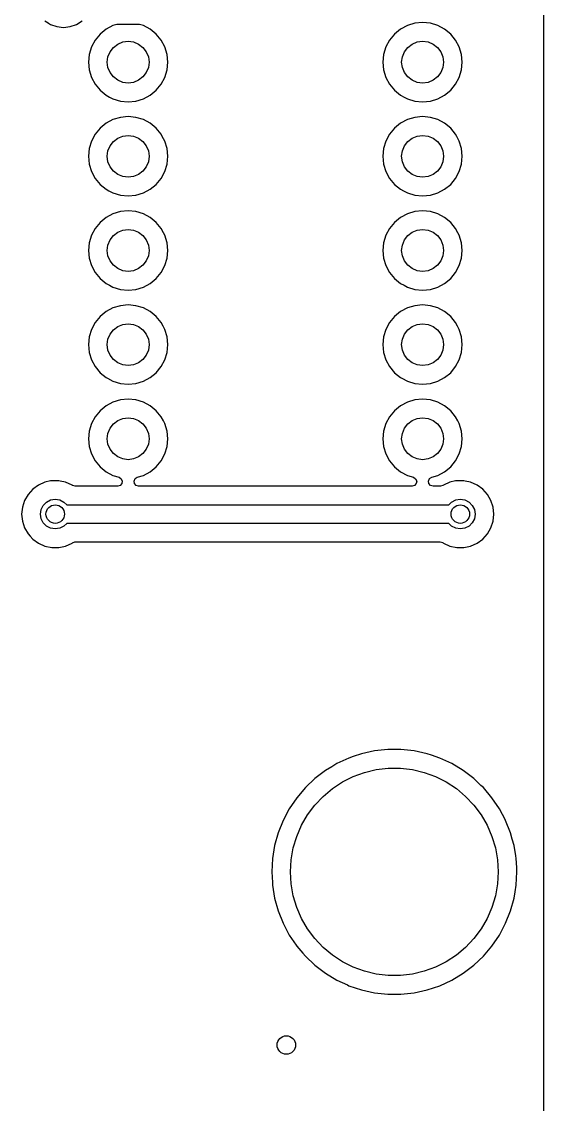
# Model space of a CAD drawing. Extents: x 3.96 to 7.44, y -5.28 to -1.66.
# Drawn here: x 6.884 to 7.438, y -4.567 to -3.417 of the extents above; entities that cross this region are included whole.
import ezdxf

# ---------------------------------------------------------------- set-up
doc = ezdxf.new("R2010")
doc.units = 0
doc.header["$MEASUREMENT"] = 0
doc.layers.add('BLACK', color=7, linetype='CONTINUOUS')

msp = doc.modelspace()

# ---------------------------------------------------------------- linework, layer by layer
at = {"layer": 'BLACK', "linetype": 'CONTINUOUS'}
for p, q in [((7.43817, -1.66671), (7.43817, -5.27329)), ((6.90893, -3.4161), (6.91248, -3.41833)), ((6.91248, -3.41833), (6.91301, -3.41866)), ((6.91301, -3.41866), (6.91494, -3.41987)), ((6.91494, -3.41987), (6.92164, -3.42222)), ((6.92164, -3.42222), (6.92164, -3.42222)), ((6.92164, -3.42222), (6.92164, -3.42222)), ((6.92164, -3.42222), (6.9287, -3.42301)), ((6.9287, -3.42301), (6.93576, -3.42222)), ((6.9287, -3.42301), (6.9287, -3.42301)), ((6.9287, -3.42301), (6.9287, -3.42301)), ((6.93576, -3.42222), (6.94246, -3.41987)), ((6.93576, -3.42222), (6.93576, -3.42222)), ((6.93576, -3.42222), (6.93576, -3.42222)), ((6.94246, -3.41987), (6.94847, -3.4161)), ((6.97398, -3.42495), (6.9676, -3.43019)), ((6.98127, -3.42106), (6.97398, -3.42495)), ((6.97398, -3.42495), (6.97398, -3.42495)), ((6.98527, -3.41984), (6.98127, -3.42106)), ((7.00953, -3.41984), (6.98527, -3.41984)), ((7.01353, -3.42106), (7.00953, -3.41984)), ((7.02082, -3.42495), (7.01353, -3.42106)), ((7.02721, -3.43019), (7.02082, -3.42495)), ((7.02082, -3.42495), (7.02082, -3.42495)), ((7.28658, -3.42495), (7.28019, -3.43019)), ((7.29387, -3.42106), (7.28658, -3.42495)), ((7.28658, -3.42495), (7.28658, -3.42495)), ((7.30178, -3.41866), (7.29387, -3.42106)), ((7.31, -3.41785), (7.30178, -3.41866)), ((7.31822, -3.41866), (7.31, -3.41785)), ((7.32613, -3.42106), (7.31822, -3.41866)), ((7.33342, -3.42495), (7.32613, -3.42106)), ((7.33981, -3.43019), (7.33342, -3.42495)), ((7.33342, -3.42495), (7.33342, -3.42495)), ((6.96235, -3.43658), (6.95846, -3.44387)), ((6.9676, -3.43019), (6.96235, -3.43658)), ((6.96235, -3.43658), (6.96235, -3.43658)), ((6.99164, -3.43851), (6.9974, -3.43776)), ((6.9974, -3.43776), (7.00316, -3.43851)), ((7.03245, -3.43658), (7.02721, -3.43019)), ((7.03634, -3.44387), (7.03245, -3.43658)), ((7.03245, -3.43658), (7.03245, -3.43658)), ((7.27495, -3.43658), (7.27106, -3.44387)), ((7.28019, -3.43019), (7.27495, -3.43658)), ((7.27495, -3.43658), (7.27495, -3.43658)), ((7.30424, -3.43851), (7.31, -3.43776)), ((7.31, -3.43776), (7.31576, -3.43851)), ((7.34505, -3.43658), (7.33981, -3.43019)), ((7.34894, -3.44387), (7.34505, -3.43658)), ((7.34505, -3.43658), (7.34505, -3.43658)), ((6.95846, -3.44387), (6.95606, -3.45178)), ((6.97592, -3.45424), (6.97814, -3.44888)), ((6.97814, -3.44888), (6.98167, -3.44427)), ((6.98167, -3.44427), (6.98628, -3.44074)), ((6.98628, -3.44074), (6.99164, -3.43851)), ((7.00316, -3.43851), (7.00852, -3.44074)), ((7.00852, -3.44074), (7.01313, -3.44427)), ((7.01313, -3.44427), (7.01667, -3.44888)), ((7.01667, -3.44888), (7.01889, -3.45424)), ((7.03874, -3.45178), (7.03634, -3.44387)), ((7.27106, -3.44387), (7.26866, -3.45178)), ((7.28851, -3.45424), (7.29074, -3.44888)), ((7.29074, -3.44888), (7.29427, -3.44427)), ((7.29427, -3.44427), (7.29888, -3.44074)), ((7.29888, -3.44074), (7.30424, -3.43851)), ((7.31576, -3.43851), (7.32112, -3.44074)), ((7.32112, -3.44074), (7.32573, -3.44427)), ((7.32573, -3.44427), (7.32926, -3.44888)), ((7.32926, -3.44888), (7.33149, -3.45424)), ((7.35134, -3.45178), (7.34894, -3.44387)), ((6.95606, -3.45178), (6.95525, -3.46)), ((6.95525, -3.46), (6.95606, -3.46822)), ((6.97516, -3.46), (6.97592, -3.45424)), ((6.97592, -3.46576), (6.97516, -3.46)), ((7.01889, -3.45424), (7.01965, -3.46)), ((7.01965, -3.46), (7.01889, -3.46576)), ((7.03955, -3.46), (7.03874, -3.45178)), ((7.03874, -3.46822), (7.03955, -3.46)), ((7.26866, -3.45178), (7.26785, -3.46)), ((7.26785, -3.46), (7.26866, -3.46822)), ((7.28776, -3.46), (7.28851, -3.45424)), ((7.28851, -3.46576), (7.28776, -3.46)), ((7.33149, -3.45424), (7.33224, -3.46)), ((7.33224, -3.46), (7.33149, -3.46576)), ((7.35215, -3.46), (7.35134, -3.45178)), ((7.35134, -3.46822), (7.35215, -3.46)), ((6.95606, -3.46822), (6.95846, -3.47613)), ((6.97814, -3.47112), (6.97592, -3.46576)), ((6.98167, -3.47573), (6.97814, -3.47112)), ((7.01667, -3.47112), (7.01313, -3.47573)), ((7.01889, -3.46576), (7.01667, -3.47112)), ((7.03634, -3.47613), (7.03874, -3.46822)), ((7.26866, -3.46822), (7.27106, -3.47613)), ((7.29074, -3.47112), (7.28851, -3.46576)), ((7.29427, -3.47573), (7.29074, -3.47112)), ((7.32926, -3.47112), (7.32573, -3.47573)), ((7.33149, -3.46576), (7.32926, -3.47112)), ((7.34894, -3.47613), (7.35134, -3.46822)), ((6.95846, -3.47613), (6.96235, -3.48342)), ((6.96235, -3.48342), (6.96235, -3.48342)), ((6.96235, -3.48342), (6.9676, -3.48981)), ((6.98628, -3.47926), (6.98167, -3.47573)), ((6.99164, -3.48149), (6.98628, -3.47926)), ((6.9974, -3.48224), (6.99164, -3.48149)), ((7.00316, -3.48149), (6.9974, -3.48224)), ((7.00852, -3.47926), (7.00316, -3.48149)), ((7.01313, -3.47573), (7.00852, -3.47926)), ((7.02721, -3.48981), (7.03245, -3.48342)), ((7.03245, -3.48342), (7.03634, -3.47613)), ((7.27106, -3.47613), (7.27495, -3.48342)), ((7.27495, -3.48342), (7.27495, -3.48342)), ((7.27495, -3.48342), (7.28019, -3.48981)), ((7.29888, -3.47926), (7.29427, -3.47573)), ((7.30424, -3.48149), (7.29888, -3.47926)), ((7.31, -3.48224), (7.30424, -3.48149)), ((7.31576, -3.48149), (7.31, -3.48224)), ((7.32112, -3.47926), (7.31576, -3.48149)), ((7.32573, -3.47573), (7.32112, -3.47926)), ((7.33981, -3.48981), (7.34505, -3.48342)), ((7.34505, -3.48342), (7.34894, -3.47613)), ((6.9676, -3.48981), (6.97398, -3.49505)), ((6.97398, -3.49505), (6.97398, -3.49505)), ((6.97398, -3.49505), (6.97774, -3.49706)), ((7.01353, -3.49894), (7.02082, -3.49505)), ((7.02082, -3.49505), (7.02721, -3.48981)), ((7.28019, -3.48981), (7.28658, -3.49505)), ((7.28658, -3.49505), (7.28658, -3.49505)), ((7.28658, -3.49505), (7.29034, -3.49706)), ((7.32613, -3.49894), (7.33342, -3.49505)), ((7.33342, -3.49505), (7.33981, -3.48981)), ((6.97774, -3.49706), (6.98127, -3.49894)), ((6.98127, -3.49894), (6.98918, -3.50134)), ((6.98918, -3.50134), (6.9974, -3.50215)), ((6.9974, -3.50215), (7.00562, -3.50134)), ((7.00562, -3.50134), (7.01353, -3.49894)), ((7.29034, -3.49706), (7.29387, -3.49894)), ((7.29387, -3.49894), (7.30178, -3.50134)), ((7.30178, -3.50134), (7.31, -3.50215)), ((7.31, -3.50215), (7.31822, -3.50134)), ((7.31822, -3.50134), (7.32613, -3.49894)), ((6.98918, -3.51866), (6.98127, -3.52106)), ((6.9974, -3.51785), (6.98918, -3.51866)), ((7.00563, -3.51866), (6.9974, -3.51785)), ((7.01353, -3.52106), (7.00563, -3.51866)), ((7.30178, -3.51866), (7.29387, -3.52106)), ((7.31, -3.51785), (7.30178, -3.51866)), ((7.31822, -3.51866), (7.31, -3.51785)), ((7.32613, -3.52106), (7.31822, -3.51866)), ((6.9676, -3.53019), (6.96235, -3.53658)), ((6.97398, -3.52495), (6.9676, -3.53019)), ((6.98127, -3.52106), (6.97398, -3.52495)), ((6.97398, -3.52495), (6.97398, -3.52495)), ((7.02082, -3.52495), (7.01353, -3.52106)), ((7.02721, -3.53019), (7.02082, -3.52495)), ((7.02082, -3.52495), (7.02082, -3.52495)), ((7.03245, -3.53658), (7.02721, -3.53019)), ((7.28019, -3.53019), (7.27495, -3.53658)), ((7.28658, -3.52495), (7.28019, -3.53019)), ((7.29387, -3.52106), (7.28658, -3.52495)), ((7.28658, -3.52495), (7.28658, -3.52495)), ((7.33342, -3.52495), (7.32613, -3.52106)), ((7.33981, -3.53019), (7.33342, -3.52495)), ((7.33342, -3.52495), (7.33342, -3.52495)), ((7.34505, -3.53658), (7.33981, -3.53019)), ((6.96235, -3.53658), (6.95846, -3.54387)), ((6.96235, -3.53658), (6.96235, -3.53658)), ((6.98167, -3.54427), (6.98628, -3.54074)), ((6.98628, -3.54074), (6.99164, -3.53851)), ((6.99164, -3.53851), (6.9974, -3.53776)), ((6.9974, -3.53776), (7.00316, -3.53851)), ((7.00316, -3.53851), (7.00852, -3.54074)), ((7.00852, -3.54074), (7.01313, -3.54427)), ((7.03368, -3.53889), (7.03245, -3.53658)), ((7.03245, -3.53658), (7.03245, -3.53658)), ((7.03634, -3.54387), (7.03368, -3.53889)), ((7.27495, -3.53658), (7.27106, -3.54387)), ((7.27495, -3.53658), (7.27495, -3.53658)), ((7.29427, -3.54427), (7.29888, -3.54074)), ((7.29888, -3.54074), (7.30424, -3.53851)), ((7.30424, -3.53851), (7.31, -3.53776)), ((7.31, -3.53776), (7.31576, -3.53851)), ((7.31576, -3.53851), (7.32112, -3.54074)), ((7.32112, -3.54074), (7.32573, -3.54427)), ((7.34628, -3.53889), (7.34505, -3.53658)), ((7.34505, -3.53658), (7.34505, -3.53658)), ((7.34894, -3.54387), (7.34628, -3.53889)), ((6.95606, -3.55178), (6.95525, -3.56)), ((6.95846, -3.54387), (6.95606, -3.55178)), ((6.97592, -3.55424), (6.97814, -3.54888)), ((6.97814, -3.54888), (6.98167, -3.54427)), ((7.01313, -3.54427), (7.01667, -3.54888)), ((7.01667, -3.54888), (7.01889, -3.55424)), ((7.03874, -3.55178), (7.03634, -3.54387)), ((7.03955, -3.56), (7.03874, -3.55178)), ((7.26866, -3.55178), (7.26785, -3.56)), ((7.27106, -3.54387), (7.26866, -3.55178)), ((7.28851, -3.55424), (7.29074, -3.54888)), ((7.29074, -3.54888), (7.29427, -3.54427)), ((7.32573, -3.54427), (7.32926, -3.54888)), ((7.32926, -3.54888), (7.33149, -3.55424)), ((7.35134, -3.55178), (7.34894, -3.54387)), ((7.35215, -3.56), (7.35134, -3.55178)), ((6.95525, -3.56), (6.95606, -3.56822)), ((6.97516, -3.56), (6.97592, -3.55424)), ((6.97592, -3.56576), (6.97516, -3.56)), ((7.01889, -3.55424), (7.01965, -3.56)), ((7.01965, -3.56), (7.01889, -3.56576)), ((7.03874, -3.56822), (7.03955, -3.56)), ((7.03955, -3.56), (7.03955, -3.56)), ((7.26785, -3.56), (7.26866, -3.56822)), ((7.28776, -3.56), (7.28851, -3.55424)), ((7.28851, -3.56576), (7.28776, -3.56)), ((7.33149, -3.55424), (7.33224, -3.56)), ((7.33224, -3.56), (7.33149, -3.56576)), ((7.35134, -3.56822), (7.35215, -3.56)), ((6.95606, -3.56822), (6.95846, -3.57613)), ((6.95846, -3.57613), (6.96235, -3.58342)), ((6.97814, -3.57112), (6.97592, -3.56576)), ((6.98167, -3.57573), (6.97814, -3.57112)), ((6.98628, -3.57926), (6.98167, -3.57573)), ((7.01313, -3.57573), (7.00852, -3.57926)), ((7.01667, -3.57112), (7.01313, -3.57573)), ((7.01889, -3.56576), (7.01667, -3.57112)), ((7.03245, -3.58342), (7.03634, -3.57613)), ((7.03634, -3.57613), (7.03874, -3.56822)), ((7.26866, -3.56822), (7.27106, -3.57613)), ((7.27106, -3.57613), (7.27495, -3.58342)), ((7.29074, -3.57112), (7.28851, -3.56576)), ((7.29427, -3.57573), (7.29074, -3.57112)), ((7.29888, -3.57926), (7.29427, -3.57573)), ((7.32573, -3.57573), (7.32112, -3.57926)), ((7.32926, -3.57112), (7.32573, -3.57573)), ((7.33149, -3.56576), (7.32926, -3.57112)), ((7.34505, -3.58342), (7.34894, -3.57613)), ((7.34894, -3.57613), (7.35134, -3.56822)), ((6.96235, -3.58342), (6.96235, -3.58342)), ((6.96235, -3.58342), (6.9676, -3.58981)), ((6.99164, -3.58149), (6.98628, -3.57926)), ((6.9974, -3.58224), (6.99164, -3.58149)), ((7.00316, -3.58149), (6.9974, -3.58224)), ((7.00852, -3.57926), (7.00316, -3.58149)), ((7.02721, -3.58981), (7.03245, -3.58342)), ((7.27495, -3.58342), (7.27495, -3.58342)), ((7.27495, -3.58342), (7.28019, -3.58981)), ((7.30424, -3.58149), (7.29888, -3.57926)), ((7.31, -3.58224), (7.30424, -3.58149)), ((7.31576, -3.58149), (7.31, -3.58224)), ((7.32112, -3.57926), (7.31576, -3.58149)), ((7.33981, -3.58981), (7.34505, -3.58342)), ((6.9676, -3.58981), (6.97398, -3.59505)), ((6.97398, -3.59505), (6.97398, -3.59505)), ((6.97398, -3.59505), (6.97705, -3.59669)), ((6.97705, -3.59669), (6.98127, -3.59894)), ((6.98127, -3.59894), (6.98918, -3.60134)), ((7.00562, -3.60134), (7.01353, -3.59894)), ((7.01353, -3.59894), (7.02082, -3.59505)), ((7.02082, -3.59505), (7.02721, -3.58981)), ((7.28019, -3.58981), (7.28658, -3.59505)), ((7.28658, -3.59505), (7.28658, -3.59505)), ((7.28658, -3.59505), (7.28965, -3.59669)), ((7.28965, -3.59669), (7.29387, -3.59894)), ((7.29387, -3.59894), (7.30178, -3.60134)), ((7.31822, -3.60134), (7.32613, -3.59894)), ((7.32613, -3.59894), (7.33342, -3.59505)), ((7.33342, -3.59505), (7.33981, -3.58981)), ((6.98918, -3.60134), (6.9974, -3.60215)), ((6.9974, -3.60215), (7.00562, -3.60134)), ((7.30178, -3.60134), (7.31, -3.60215)), ((7.31, -3.60215), (7.31822, -3.60134)), ((6.98127, -3.62106), (6.97398, -3.62495)), ((6.98918, -3.61866), (6.98127, -3.62106)), ((6.9974, -3.61785), (6.98918, -3.61866)), ((7.00563, -3.61866), (6.9974, -3.61785)), ((7.01353, -3.62106), (7.00563, -3.61866)), ((7.02082, -3.62495), (7.01353, -3.62106)), ((7.29387, -3.62106), (7.28658, -3.62495)), ((7.30178, -3.61866), (7.29387, -3.62106)), ((7.31, -3.61785), (7.30178, -3.61866)), ((7.31822, -3.61866), (7.31, -3.61785)), ((7.32613, -3.62106), (7.31822, -3.61866)), ((7.33342, -3.62495), (7.32613, -3.62106)), ((6.9676, -3.63019), (6.96235, -3.63658)), ((6.97398, -3.62495), (6.9676, -3.63019)), ((6.97398, -3.62495), (6.97398, -3.62495)), ((7.02721, -3.63019), (7.02082, -3.62495)), ((7.02082, -3.62495), (7.02082, -3.62495)), ((7.03245, -3.63658), (7.02721, -3.63019)), ((7.28019, -3.63019), (7.27495, -3.63658)), ((7.28658, -3.62495), (7.28019, -3.63019)), ((7.28658, -3.62495), (7.28658, -3.62495)), ((7.33981, -3.63019), (7.33342, -3.62495)), ((7.33342, -3.62495), (7.33342, -3.62495)), ((7.34505, -3.63658), (7.33981, -3.63019)), ((6.95846, -3.64387), (6.95606, -3.65178)), ((6.96235, -3.63658), (6.95846, -3.64387)), ((6.96235, -3.63658), (6.96235, -3.63658)), ((6.97814, -3.64888), (6.98167, -3.64427)), ((6.98167, -3.64427), (6.98628, -3.64074)), ((6.98628, -3.64074), (6.99164, -3.63851)), ((6.99164, -3.63851), (6.9974, -3.63776)), ((6.9974, -3.63776), (7.00316, -3.63851)), ((7.00316, -3.63851), (7.00852, -3.64074)), ((7.00852, -3.64074), (7.01313, -3.64427)), ((7.01313, -3.64427), (7.01667, -3.64888)), ((7.03493, -3.64123), (7.03245, -3.63658)), ((7.03245, -3.63658), (7.03245, -3.63658)), ((7.03634, -3.64387), (7.03493, -3.64123)), ((7.03874, -3.65178), (7.03634, -3.64387)), ((7.27106, -3.64387), (7.26866, -3.65178)), ((7.27495, -3.63658), (7.27106, -3.64387)), ((7.27495, -3.63658), (7.27495, -3.63658)), ((7.29074, -3.64888), (7.29427, -3.64427)), ((7.29427, -3.64427), (7.29888, -3.64074)), ((7.29888, -3.64074), (7.30424, -3.63851)), ((7.30424, -3.63851), (7.31, -3.63776)), ((7.31, -3.63776), (7.31576, -3.63851)), ((7.31576, -3.63851), (7.32112, -3.64074)), ((7.32112, -3.64074), (7.32573, -3.64427)), ((7.32573, -3.64427), (7.32926, -3.64888)), ((7.34753, -3.64123), (7.34505, -3.63658)), ((7.34505, -3.63658), (7.34505, -3.63658)), ((7.34894, -3.64387), (7.34753, -3.64123)), ((7.35134, -3.65178), (7.34894, -3.64387)), ((6.95606, -3.65178), (6.95525, -3.66)), ((6.97516, -3.66), (6.97592, -3.65424)), ((6.97592, -3.65424), (6.97814, -3.64888)), ((7.01667, -3.64888), (7.01889, -3.65424)), ((7.01889, -3.65424), (7.01965, -3.66)), ((7.03955, -3.66), (7.03874, -3.65178)), ((7.26866, -3.65178), (7.26785, -3.66)), ((7.28776, -3.66), (7.28851, -3.65424)), ((7.28851, -3.65424), (7.29074, -3.64888)), ((7.32926, -3.64888), (7.33149, -3.65424)), ((7.33149, -3.65424), (7.33224, -3.66)), ((7.35215, -3.66), (7.35134, -3.65178)), ((6.95525, -3.66), (6.95606, -3.66822)), ((6.95606, -3.66822), (6.95846, -3.67613)), ((6.97592, -3.66576), (6.97516, -3.66)), ((6.97814, -3.67112), (6.97592, -3.66576)), ((7.01889, -3.66576), (7.01667, -3.67112)), ((7.01965, -3.66), (7.01889, -3.66576)), ((7.03634, -3.67613), (7.03874, -3.66822)), ((7.03874, -3.66822), (7.03955, -3.66)), ((7.26785, -3.66), (7.26866, -3.66822)), ((7.26866, -3.66822), (7.27106, -3.67613)), ((7.28851, -3.66576), (7.28776, -3.66)), ((7.29074, -3.67112), (7.28851, -3.66576)), ((7.33149, -3.66576), (7.32926, -3.67112)), ((7.33224, -3.66), (7.33149, -3.66576)), ((7.34894, -3.67613), (7.35134, -3.66822)), ((7.35134, -3.66822), (7.35215, -3.66)), ((6.95846, -3.67613), (6.96235, -3.68342)), ((6.98167, -3.67573), (6.97814, -3.67112)), ((6.98628, -3.67926), (6.98167, -3.67573)), ((6.99164, -3.68149), (6.98628, -3.67926)), ((7.00852, -3.67926), (7.00316, -3.68149)), ((7.01313, -3.67573), (7.00852, -3.67926)), ((7.01667, -3.67112), (7.01313, -3.67573)), ((7.03245, -3.68342), (7.03634, -3.67613)), ((7.27106, -3.67613), (7.27495, -3.68342)), ((7.29427, -3.67573), (7.29074, -3.67112)), ((7.29888, -3.67926), (7.29427, -3.67573)), ((7.30424, -3.68149), (7.29888, -3.67926)), ((7.32112, -3.67926), (7.31576, -3.68149)), ((7.32573, -3.67573), (7.32112, -3.67926)), ((7.32926, -3.67112), (7.32573, -3.67573)), ((7.34505, -3.68342), (7.34894, -3.67613)), ((6.96235, -3.68342), (6.96235, -3.68342)), ((6.96235, -3.68342), (6.9676, -3.68981)), ((6.9676, -3.68981), (6.97398, -3.69505)), ((6.9974, -3.68224), (6.99164, -3.68149)), ((7.00316, -3.68149), (6.9974, -3.68224)), ((7.02082, -3.69505), (7.02721, -3.68981)), ((7.02721, -3.68981), (7.03245, -3.68342)), ((7.27495, -3.68342), (7.27495, -3.68342)), ((7.27495, -3.68342), (7.28019, -3.68981)), ((7.28019, -3.68981), (7.28658, -3.69505)), ((7.31, -3.68224), (7.30424, -3.68149)), ((7.31576, -3.68149), (7.31, -3.68224)), ((7.33342, -3.69505), (7.33981, -3.68981)), ((7.33981, -3.68981), (7.34505, -3.68342)), ((6.97398, -3.69505), (6.97398, -3.69505)), ((6.97398, -3.69505), (6.9777, -3.69703)), ((6.9777, -3.69703), (6.98127, -3.69894)), ((6.98127, -3.69894), (6.98918, -3.70134)), ((6.98918, -3.70134), (6.9974, -3.70215)), ((6.9974, -3.70215), (7.00562, -3.70134)), ((7.00562, -3.70134), (7.01353, -3.69894)), ((7.01353, -3.69894), (7.02082, -3.69505)), ((7.28658, -3.69505), (7.28658, -3.69505)), ((7.28658, -3.69505), (7.2903, -3.69703)), ((7.2903, -3.69703), (7.29387, -3.69894)), ((7.29387, -3.69894), (7.30178, -3.70134)), ((7.30178, -3.70134), (7.31, -3.70215)), ((7.31, -3.70215), (7.31822, -3.70134)), ((7.31822, -3.70134), (7.32613, -3.69894)), ((7.32613, -3.69894), (7.33342, -3.69505)), ((6.97398, -3.72495), (6.9676, -3.73019)), ((6.98127, -3.72106), (6.97398, -3.72495)), ((6.97398, -3.72495), (6.97398, -3.72495)), ((6.98918, -3.71866), (6.98127, -3.72106)), ((6.9974, -3.71785), (6.98918, -3.71866)), ((7.00563, -3.71866), (6.9974, -3.71785)), ((7.01353, -3.72106), (7.00563, -3.71866)), ((7.02082, -3.72495), (7.01353, -3.72106)), ((7.02721, -3.73019), (7.02082, -3.72495)), ((7.02082, -3.72495), (7.02082, -3.72495)), ((7.28658, -3.72495), (7.28019, -3.73019)), ((7.29387, -3.72106), (7.28658, -3.72495)), ((7.28658, -3.72495), (7.28658, -3.72495)), ((7.30178, -3.71866), (7.29387, -3.72106)), ((7.31, -3.71785), (7.30178, -3.71866)), ((7.31822, -3.71866), (7.31, -3.71785)), ((7.32613, -3.72106), (7.31822, -3.71866)), ((7.33342, -3.72495), (7.32613, -3.72106)), ((7.33981, -3.73019), (7.33342, -3.72495)), ((7.33342, -3.72495), (7.33342, -3.72495)), ((6.96235, -3.73658), (6.95846, -3.74387)), ((6.9676, -3.73019), (6.96235, -3.73658)), ((6.96235, -3.73658), (6.96235, -3.73658)), ((7.03245, -3.73658), (7.02721, -3.73019)), ((7.03456, -3.74053), (7.03245, -3.73658)), ((7.03245, -3.73658), (7.03245, -3.73658)), ((7.27495, -3.73658), (7.27106, -3.74387)), ((7.28019, -3.73019), (7.27495, -3.73658)), ((7.27495, -3.73658), (7.27495, -3.73658)), ((7.34505, -3.73658), (7.33981, -3.73019)), ((7.34716, -3.74053), (7.34505, -3.73658)), ((7.34505, -3.73658), (7.34505, -3.73658)), ((6.95846, -3.74387), (6.95606, -3.75178)), ((6.97814, -3.74888), (6.98167, -3.74427)), ((6.98167, -3.74427), (6.98628, -3.74074)), ((6.98628, -3.74074), (6.99164, -3.73851)), ((6.99164, -3.73851), (6.9974, -3.73776)), ((6.9974, -3.73776), (7.00316, -3.73851)), ((7.00316, -3.73851), (7.00852, -3.74074)), ((7.00852, -3.74074), (7.01313, -3.74427)), ((7.01313, -3.74427), (7.01667, -3.74888)), ((7.03634, -3.74387), (7.03456, -3.74053)), ((7.03874, -3.75178), (7.03634, -3.74387)), ((7.27106, -3.74387), (7.26866, -3.75178)), ((7.29074, -3.74888), (7.29427, -3.74427)), ((7.29427, -3.74427), (7.29888, -3.74074)), ((7.29888, -3.74074), (7.30424, -3.73851)), ((7.30424, -3.73851), (7.31, -3.73776)), ((7.31, -3.73776), (7.31576, -3.73851)), ((7.31576, -3.73851), (7.32112, -3.74074)), ((7.32112, -3.74074), (7.32573, -3.74427)), ((7.32573, -3.74427), (7.32926, -3.74888)), ((7.34894, -3.74387), (7.34716, -3.74053)), ((7.35134, -3.75178), (7.34894, -3.74387)), ((6.95606, -3.75178), (6.95525, -3.76)), ((6.95525, -3.76), (6.95606, -3.76822)), ((6.97516, -3.76), (6.97592, -3.75424)), ((6.97592, -3.76576), (6.97516, -3.76)), ((6.97592, -3.75424), (6.97814, -3.74888)), ((7.01667, -3.74888), (7.01889, -3.75424)), ((7.01889, -3.75424), (7.01965, -3.76)), ((7.01965, -3.76), (7.01889, -3.76576)), ((7.03955, -3.76), (7.03874, -3.75178)), ((7.03874, -3.76822), (7.03955, -3.76)), ((7.26866, -3.75178), (7.26785, -3.76)), ((7.26785, -3.76), (7.26866, -3.76822)), ((7.28776, -3.76), (7.28851, -3.75424)), ((7.28851, -3.76576), (7.28776, -3.76)), ((7.28851, -3.75424), (7.29074, -3.74888)), ((7.32926, -3.74888), (7.33149, -3.75424)), ((7.33149, -3.75424), (7.33224, -3.76)), ((7.33224, -3.76), (7.33149, -3.76576)), ((7.35215, -3.76), (7.35134, -3.75178)), ((7.35134, -3.76822), (7.35215, -3.76)), ((6.95606, -3.76822), (6.95846, -3.77613)), ((6.97814, -3.77112), (6.97592, -3.76576)), ((6.98167, -3.77573), (6.97814, -3.77112)), ((7.01667, -3.77112), (7.01313, -3.77573)), ((7.01889, -3.76576), (7.01667, -3.77112)), ((7.03634, -3.77613), (7.03874, -3.76822)), ((7.26866, -3.76822), (7.27106, -3.77613)), ((7.29074, -3.77112), (7.28851, -3.76576)), ((7.29427, -3.77573), (7.29074, -3.77112)), ((7.32926, -3.77112), (7.32573, -3.77573)), ((7.33149, -3.76576), (7.32926, -3.77112)), ((7.34894, -3.77613), (7.35134, -3.76822)), ((6.95846, -3.77613), (6.96235, -3.78342)), ((6.98628, -3.77926), (6.98167, -3.77573)), ((6.99164, -3.78149), (6.98628, -3.77926)), ((6.9974, -3.78224), (6.99164, -3.78149)), ((7.00316, -3.78149), (6.9974, -3.78224)), ((7.00852, -3.77926), (7.00316, -3.78149)), ((7.01313, -3.77573), (7.00852, -3.77926)), ((7.03245, -3.78342), (7.03634, -3.77613)), ((7.27106, -3.77613), (7.27495, -3.78342)), ((7.29888, -3.77926), (7.29427, -3.77573)), ((7.30424, -3.78149), (7.29888, -3.77926)), ((7.31, -3.78224), (7.30424, -3.78149)), ((7.31576, -3.78149), (7.31, -3.78224)), ((7.32112, -3.77926), (7.31576, -3.78149)), ((7.32573, -3.77573), (7.32112, -3.77926)), ((7.34505, -3.78342), (7.34894, -3.77613)), ((6.96235, -3.78342), (6.96235, -3.78342)), ((6.96235, -3.78342), (6.9676, -3.78981)), ((6.9676, -3.78981), (6.97398, -3.79505)), ((7.02082, -3.79505), (7.02721, -3.78981)), ((7.02721, -3.78981), (7.03245, -3.78342)), ((7.27495, -3.78342), (7.27495, -3.78342)), ((7.27495, -3.78342), (7.28019, -3.78981)), ((7.28019, -3.78981), (7.28658, -3.79505)), ((7.33342, -3.79505), (7.33981, -3.78981)), ((7.33981, -3.78981), (7.34505, -3.78342)), ((6.97398, -3.79505), (6.97398, -3.79505)), ((6.97398, -3.79505), (6.97532, -3.79576)), ((6.97532, -3.79576), (6.98127, -3.79894)), ((6.98127, -3.79894), (6.98918, -3.80134)), ((6.98918, -3.80134), (6.9974, -3.80215)), ((6.9974, -3.80215), (7.00562, -3.80134)), ((7.00562, -3.80134), (7.01353, -3.79894)), ((7.01353, -3.79894), (7.02082, -3.79505)), ((7.28658, -3.79505), (7.28658, -3.79505)), ((7.28658, -3.79505), (7.28792, -3.79576)), ((7.28792, -3.79576), (7.29387, -3.79894)), ((7.29387, -3.79894), (7.30178, -3.80134)), ((7.30178, -3.80134), (7.31, -3.80215)), ((7.31, -3.80215), (7.31822, -3.80134)), ((7.31822, -3.80134), (7.32613, -3.79894)), ((7.32613, -3.79894), (7.33342, -3.79505)), ((6.9974, -3.81785), (6.98918, -3.81866)), ((7.00563, -3.81866), (6.9974, -3.81785)), ((7.31, -3.81785), (7.30178, -3.81866)), ((7.31822, -3.81866), (7.31, -3.81785)), ((6.97398, -3.82495), (6.9676, -3.83019)), ((6.98127, -3.82106), (6.97398, -3.82495)), ((6.97398, -3.82495), (6.97398, -3.82495)), ((6.98918, -3.81866), (6.98127, -3.82106)), ((7.01353, -3.82106), (7.00563, -3.81866)), ((7.02082, -3.82495), (7.01353, -3.82106)), ((7.02721, -3.83019), (7.02082, -3.82495)), ((7.02082, -3.82495), (7.02082, -3.82495)), ((7.28658, -3.82495), (7.28019, -3.83019)), ((7.29387, -3.82106), (7.28658, -3.82495)), ((7.28658, -3.82495), (7.28658, -3.82495)), ((7.30178, -3.81866), (7.29387, -3.82106)), ((7.32613, -3.82106), (7.31822, -3.81866)), ((7.33342, -3.82495), (7.32613, -3.82106)), ((7.33981, -3.83019), (7.33342, -3.82495)), ((7.33342, -3.82495), (7.33342, -3.82495)), ((6.96235, -3.83658), (6.95846, -3.84387)), ((6.9676, -3.83019), (6.96235, -3.83658)), ((6.96235, -3.83658), (6.96235, -3.83658)), ((6.98167, -3.84427), (6.98628, -3.84074)), ((6.98628, -3.84074), (6.99164, -3.83851)), ((6.99164, -3.83851), (6.9974, -3.83776)), ((6.9974, -3.83776), (7.00316, -3.83851)), ((7.00316, -3.83851), (7.00852, -3.84074)), ((7.00852, -3.84074), (7.01313, -3.84427)), ((7.03245, -3.83658), (7.02721, -3.83019)), ((7.03486, -3.84109), (7.03245, -3.83658)), ((7.03245, -3.83658), (7.03245, -3.83658)), ((7.27495, -3.83658), (7.27106, -3.84387)), ((7.28019, -3.83019), (7.27495, -3.83658)), ((7.27495, -3.83658), (7.27495, -3.83658)), ((7.29427, -3.84427), (7.29888, -3.84074)), ((7.29888, -3.84074), (7.30424, -3.83851)), ((7.30424, -3.83851), (7.31, -3.83776)), ((7.31, -3.83776), (7.31576, -3.83851)), ((7.31576, -3.83851), (7.32112, -3.84074)), ((7.32112, -3.84074), (7.32573, -3.84427)), ((7.34505, -3.83658), (7.33981, -3.83019)), ((7.34746, -3.84109), (7.34505, -3.83658)), ((7.34505, -3.83658), (7.34505, -3.83658)), ((6.95606, -3.85178), (6.95525, -3.86)), ((6.95846, -3.84387), (6.95606, -3.85178)), ((6.97592, -3.85424), (6.97814, -3.84888)), ((6.97814, -3.84888), (6.98167, -3.84427)), ((7.01313, -3.84427), (7.01667, -3.84888)), ((7.01667, -3.84888), (7.01889, -3.85424)), ((7.03634, -3.84387), (7.03486, -3.84109)), ((7.03874, -3.85178), (7.03634, -3.84387)), ((7.03955, -3.86), (7.03874, -3.85178)), ((7.26866, -3.85178), (7.26785, -3.86)), ((7.27106, -3.84387), (7.26866, -3.85178)), ((7.28851, -3.85424), (7.29074, -3.84888)), ((7.29074, -3.84888), (7.29427, -3.84427)), ((7.32573, -3.84427), (7.32926, -3.84888)), ((7.32926, -3.84888), (7.33149, -3.85424)), ((7.34894, -3.84387), (7.34746, -3.84109)), ((7.35134, -3.85178), (7.34894, -3.84387)), ((7.35215, -3.86), (7.35134, -3.85178)), ((6.95525, -3.86), (6.95606, -3.86822)), ((6.97516, -3.86), (6.97592, -3.85424)), ((6.97592, -3.86576), (6.97516, -3.86)), ((7.01889, -3.85424), (7.01965, -3.86)), ((7.01965, -3.86), (7.01889, -3.86576)), ((7.03874, -3.86822), (7.03955, -3.86)), ((7.26785, -3.86), (7.26866, -3.86822)), ((7.28776, -3.86), (7.28851, -3.85424)), ((7.28851, -3.86576), (7.28776, -3.86)), ((7.33149, -3.85424), (7.33224, -3.86)), ((7.33224, -3.86), (7.33149, -3.86576)), ((7.35134, -3.86822), (7.35215, -3.86)), ((6.95606, -3.86822), (6.95846, -3.87613)), ((6.97814, -3.87112), (6.97592, -3.86576)), ((6.98167, -3.87573), (6.97814, -3.87112)), ((7.01667, -3.87112), (7.01313, -3.87573)), ((7.01889, -3.86576), (7.01667, -3.87112)), ((7.03634, -3.87613), (7.03874, -3.86822)), ((7.26866, -3.86822), (7.27106, -3.87613)), ((7.29074, -3.87112), (7.28851, -3.86576)), ((7.29427, -3.87573), (7.29074, -3.87112)), ((7.32926, -3.87112), (7.32573, -3.87573)), ((7.33149, -3.86576), (7.32926, -3.87112)), ((7.34894, -3.87613), (7.35134, -3.86822)), ((6.95846, -3.87613), (6.96235, -3.88342)), ((6.96235, -3.88342), (6.96235, -3.88342)), ((6.96235, -3.88342), (6.9676, -3.88981)), ((6.98628, -3.87926), (6.98167, -3.87573)), ((6.99164, -3.88149), (6.98628, -3.87926)), ((6.9974, -3.88224), (6.99164, -3.88149)), ((7.00316, -3.88149), (6.9974, -3.88224)), ((7.00852, -3.87926), (7.00316, -3.88149)), ((7.01313, -3.87573), (7.00852, -3.87926)), ((7.02721, -3.88981), (7.03245, -3.88342)), ((7.03245, -3.88342), (7.03634, -3.87613)), ((7.27106, -3.87613), (7.27495, -3.88342)), ((7.27495, -3.88342), (7.27495, -3.88342)), ((7.27495, -3.88342), (7.28019, -3.88981)), ((7.29888, -3.87926), (7.29427, -3.87573)), ((7.30424, -3.88149), (7.29888, -3.87926)), ((7.31, -3.88224), (7.30424, -3.88149)), ((7.31576, -3.88149), (7.31, -3.88224)), ((7.32112, -3.87926), (7.31576, -3.88149)), ((7.32573, -3.87573), (7.32112, -3.87926)), ((7.33981, -3.88981), (7.34505, -3.88342)), ((7.34505, -3.88342), (7.34894, -3.87613)), ((6.9676, -3.88981), (6.97398, -3.89505)), ((6.97398, -3.89505), (6.97398, -3.89505)), ((6.97398, -3.89505), (6.98127, -3.89894)), ((7.01353, -3.89894), (7.02082, -3.89505)), ((7.02082, -3.89505), (7.02721, -3.88981)), ((7.28019, -3.88981), (7.28658, -3.89505)), ((7.28658, -3.89505), (7.28658, -3.89505)), ((7.28658, -3.89505), (7.29387, -3.89894)), ((7.32613, -3.89894), (7.33342, -3.89505)), ((7.33342, -3.89505), (7.33981, -3.88981)), ((6.90218, -3.90913), (6.89615, -3.91351)), ((6.90898, -3.9061), (6.90218, -3.90913)), ((6.90218, -3.90913), (6.90218, -3.90913)), ((6.915, -3.90482), (6.90898, -3.9061)), ((6.90898, -3.9061), (6.90898, -3.9061)), ((6.91627, -3.90455), (6.915, -3.90482)), ((6.92373, -3.90455), (6.91627, -3.90455)), ((6.92527, -3.90488), (6.92373, -3.90455)), ((6.93102, -3.9061), (6.92527, -3.90488)), ((6.93782, -3.90913), (6.93102, -3.9061)), ((6.93102, -3.9061), (6.93102, -3.9061)), ((6.93836, -3.90952), (6.93782, -3.90913)), ((6.93782, -3.90913), (6.93782, -3.90913)), ((6.93859, -3.90968), (6.93836, -3.90952)), ((6.94123, -3.91045), (6.93859, -3.90968)), ((6.98127, -3.89894), (6.98127, -3.89894)), ((6.98127, -3.89894), (6.98127, -3.89894)), ((6.98127, -3.89894), (6.98772, -3.9009)), ((6.9889, -3.9097), (6.9863, -3.91045)), ((6.98772, -3.9009), (6.99002, -3.90241)), ((6.99072, -3.90764), (6.9889, -3.9097)), ((6.99002, -3.90241), (6.99114, -3.90492)), ((6.99114, -3.90492), (6.99072, -3.90764)), ((7.00367, -3.90488), (7.00481, -3.90237)), ((7.00406, -3.9076), (7.00367, -3.90488)), ((7.00586, -3.90968), (7.00406, -3.9076)), ((7.00481, -3.90237), (7.00708, -3.9009)), ((7.0085, -3.91045), (7.00586, -3.90968)), ((7.00708, -3.9009), (7.01353, -3.89894)), ((7.29387, -3.89894), (7.29387, -3.89894)), ((7.29387, -3.89894), (7.29387, -3.89894)), ((7.29387, -3.89894), (7.30032, -3.9009)), ((7.3015, -3.9097), (7.2989, -3.91045)), ((7.30032, -3.9009), (7.30262, -3.90241)), ((7.30332, -3.90764), (7.3015, -3.9097)), ((7.30262, -3.90241), (7.30374, -3.90492)), ((7.30374, -3.90492), (7.30332, -3.90764)), ((7.31627, -3.90488), (7.31741, -3.90237)), ((7.31666, -3.9076), (7.31627, -3.90488)), ((7.31846, -3.90968), (7.31666, -3.9076)), ((7.31741, -3.90237), (7.31968, -3.9009)), ((7.3211, -3.91045), (7.31846, -3.90968)), ((7.31968, -3.9009), (7.32613, -3.89894)), ((7.33164, -3.90952), (7.32904, -3.91044)), ((7.33218, -3.90913), (7.33164, -3.90952)), ((7.33898, -3.9061), (7.33218, -3.90913)), ((7.33218, -3.90913), (7.33218, -3.90913)), ((7.345, -3.90482), (7.33898, -3.9061)), ((7.33898, -3.9061), (7.33898, -3.9061)), ((7.34627, -3.90455), (7.345, -3.90482)), ((7.35373, -3.90455), (7.34627, -3.90455)), ((7.35527, -3.90488), (7.35373, -3.90455)), ((7.36102, -3.9061), (7.35527, -3.90488)), ((7.36782, -3.90913), (7.36102, -3.9061)), ((7.36102, -3.9061), (7.36102, -3.9061)), ((7.37385, -3.91351), (7.36782, -3.90913)), ((7.36782, -3.90913), (7.36782, -3.90913)), ((6.89116, -3.91905), (6.88743, -3.9255)), ((6.89615, -3.91351), (6.89116, -3.91905)), ((6.9863, -3.91045), (6.94123, -3.91045)), ((7.2989, -3.91045), (7.0085, -3.91045)), ((7.32877, -3.91045), (7.3211, -3.91045)), ((7.32904, -3.91044), (7.32877, -3.91045)), ((7.37884, -3.91905), (7.37385, -3.91351)), ((7.37385, -3.91351), (7.37385, -3.91351)), ((7.38257, -3.9255), (7.37884, -3.91905)), ((6.88513, -3.93259), (6.88435, -3.94)), ((6.88743, -3.9255), (6.88513, -3.93259)), ((6.88513, -3.93259), (6.88513, -3.93259)), ((6.88743, -3.9255), (6.88743, -3.9255)), ((6.90502, -3.93513), (6.90726, -3.93074)), ((6.90726, -3.93074), (6.91074, -3.92726)), ((6.91074, -3.92726), (6.91513, -3.92502)), ((6.91513, -3.92502), (6.92, -3.92425)), ((6.92, -3.92425), (6.92487, -3.92502)), ((6.92487, -3.92502), (6.92926, -3.92726)), ((6.92926, -3.92726), (6.93215, -3.93016)), ((6.93215, -3.93016), (7.33785, -3.93016)), ((7.33785, -3.93016), (7.34074, -3.92726)), ((7.34074, -3.92726), (7.34513, -3.92502)), ((7.34513, -3.92502), (7.35, -3.92425)), ((7.35, -3.92425), (7.35487, -3.92502)), ((7.35487, -3.92502), (7.35926, -3.92726)), ((7.35926, -3.92726), (7.36274, -3.93074)), ((7.36274, -3.93074), (7.36498, -3.93513)), ((7.38487, -3.93259), (7.38257, -3.9255)), ((7.38565, -3.94), (7.38487, -3.93259)), ((6.88435, -3.94), (6.88513, -3.94741)), ((6.90425, -3.94), (6.90502, -3.93513)), ((6.90502, -3.94487), (6.90425, -3.94)), ((7.36498, -3.93513), (7.36575, -3.94)), ((7.36575, -3.94), (7.36498, -3.94487)), ((7.38487, -3.94741), (7.38565, -3.94)), ((6.88513, -3.94741), (6.88513, -3.94741)), ((6.88513, -3.94741), (6.88743, -3.9545)), ((6.88743, -3.9545), (6.88743, -3.9545)), ((6.88743, -3.9545), (6.89116, -3.96095)), ((6.90726, -3.94926), (6.90502, -3.94487)), ((6.91074, -3.95274), (6.90726, -3.94926)), ((6.91513, -3.95498), (6.91074, -3.95274)), ((6.92, -3.95575), (6.91513, -3.95498)), ((6.92487, -3.95498), (6.92, -3.95575)), ((6.92926, -3.95274), (6.92487, -3.95498)), ((6.93215, -3.94984), (6.92926, -3.95274)), ((7.33785, -3.94984), (6.93215, -3.94984)), ((7.34074, -3.95274), (7.33785, -3.94984)), ((7.34513, -3.95498), (7.34074, -3.95274)), ((7.35, -3.95575), (7.34513, -3.95498)), ((7.35487, -3.95498), (7.35, -3.95575)), ((7.35926, -3.95274), (7.35487, -3.95498)), ((7.36274, -3.94926), (7.35926, -3.95274)), ((7.36498, -3.94487), (7.36274, -3.94926)), ((7.37884, -3.96095), (7.38257, -3.9545)), ((7.38257, -3.9545), (7.38487, -3.94741)), ((6.89116, -3.96095), (6.89346, -3.96351)), ((6.89346, -3.96351), (6.89615, -3.96649)), ((6.89615, -3.96649), (6.90218, -3.97087)), ((7.36782, -3.97087), (7.37385, -3.96649)), ((7.37385, -3.96649), (7.37884, -3.96095)), ((6.90218, -3.97087), (6.90218, -3.97087)), ((6.90218, -3.97087), (6.90898, -3.9739)), ((6.90898, -3.9739), (6.90898, -3.9739)), ((6.90898, -3.9739), (6.91627, -3.97545)), ((6.91627, -3.97545), (6.91627, -3.97545)), ((6.91627, -3.97545), (6.92373, -3.97545)), ((6.92373, -3.97545), (6.93102, -3.9739)), ((6.92373, -3.97545), (6.92373, -3.97545)), ((6.93102, -3.9739), (6.93782, -3.97087)), ((6.93782, -3.97087), (6.9379, -3.97081)), ((6.9379, -3.97081), (6.93836, -3.97048)), ((6.93836, -3.97048), (6.94096, -3.96956)), ((6.94096, -3.96956), (6.94123, -3.96955)), ((6.94123, -3.96955), (7.32877, -3.96955)), ((7.32877, -3.96955), (7.33141, -3.97032)), ((7.33141, -3.97032), (7.33164, -3.97048)), ((7.33164, -3.97048), (7.33218, -3.97087)), ((7.33218, -3.97087), (7.33218, -3.97087)), ((7.33218, -3.97087), (7.33898, -3.9739)), ((7.33898, -3.9739), (7.33898, -3.9739)), ((7.33898, -3.9739), (7.34627, -3.97545)), ((7.34627, -3.97545), (7.34627, -3.97545)), ((7.34627, -3.97545), (7.35373, -3.97545)), ((7.35373, -3.97545), (7.36102, -3.9739)), ((7.35373, -3.97545), (7.35373, -3.97545)), ((7.36102, -3.9739), (7.36782, -3.97087)), ((7.24519, -4.19461), (7.2364, -4.19757)), ((7.25895, -4.19158), (7.24519, -4.19461)), ((7.27295, -4.19006), (7.25895, -4.19158)), ((7.28705, -4.19006), (7.27295, -4.19006)), ((7.27295, -4.19006), (7.27295, -4.19006)), ((7.30105, -4.19158), (7.28705, -4.19006)), ((7.28705, -4.19006), (7.28705, -4.19006)), ((7.31481, -4.19461), (7.30105, -4.19158)), ((7.31944, -4.19617), (7.31481, -4.19461)), ((7.32817, -4.19911), (7.31944, -4.19617)), ((7.21358, -4.20831), (7.20697, -4.21229)), ((7.21905, -4.20503), (7.21358, -4.20831)), ((7.23183, -4.19911), (7.21905, -4.20503)), ((7.21905, -4.20503), (7.21905, -4.20503)), ((7.2364, -4.19757), (7.23183, -4.19911)), ((7.23183, -4.19911), (7.23183, -4.19911)), ((7.23183, -4.19911), (7.23183, -4.19911)), ((7.23183, -4.19911), (7.23183, -4.19911)), ((7.34095, -4.20503), (7.32817, -4.19911)), ((7.32817, -4.19911), (7.32817, -4.19911)), ((7.32817, -4.19911), (7.32817, -4.19911)), ((7.35303, -4.21229), (7.34095, -4.20503)), ((7.34095, -4.20503), (7.34095, -4.20503)), ((7.34095, -4.20503), (7.34095, -4.20503)), ((7.34095, -4.20503), (7.34095, -4.20503)), ((7.20563, -4.21331), (7.19575, -4.22082)), ((7.20697, -4.21229), (7.20563, -4.21331)), ((7.22488, -4.22453), (7.23634, -4.21878)), ((7.23634, -4.21878), (7.24838, -4.21439)), ((7.24838, -4.21439), (7.26086, -4.21144)), ((7.26086, -4.21144), (7.27359, -4.20995)), ((7.27359, -4.20995), (7.28641, -4.20995)), ((7.28641, -4.20995), (7.29914, -4.21144)), ((7.29914, -4.21144), (7.31162, -4.21439)), ((7.31162, -4.21439), (7.32366, -4.21878)), ((7.32366, -4.21878), (7.33512, -4.22453)), ((7.36007, -4.21764), (7.35303, -4.21229)), ((7.36425, -4.22082), (7.36007, -4.21764)), ((7.18552, -4.23051), (7.1764, -4.24125)), ((7.19575, -4.22082), (7.18552, -4.23051)), ((7.19575, -4.22082), (7.19575, -4.22082)), ((7.20435, -4.23982), (7.21417, -4.23158)), ((7.21417, -4.23158), (7.22488, -4.22453)), ((7.33512, -4.22453), (7.34583, -4.23158)), ((7.34583, -4.23158), (7.35565, -4.23982)), ((7.37196, -4.22813), (7.36425, -4.22082)), ((7.36425, -4.22082), (7.36425, -4.22082)), ((7.36425, -4.22082), (7.36425, -4.22082)), ((7.37448, -4.23051), (7.37196, -4.22813)), ((7.3836, -4.24125), (7.37448, -4.23051)), ((7.1764, -4.24125), (7.1685, -4.25291)), ((7.1764, -4.24125), (7.1764, -4.24125)), ((7.19555, -4.24914), (7.20435, -4.23982)), ((7.35565, -4.23982), (7.36445, -4.24914)), ((7.3915, -4.25291), (7.3836, -4.24125)), ((7.3836, -4.24125), (7.3836, -4.24125)), ((7.3836, -4.24125), (7.3836, -4.24125)), ((7.1685, -4.25291), (7.1619, -4.26536)), ((7.1685, -4.25291), (7.1685, -4.25291)), ((7.1879, -4.25942), (7.19555, -4.24914)), ((7.36445, -4.24914), (7.3721, -4.25942)), ((7.3979, -4.26498), (7.3915, -4.25291)), ((7.1619, -4.26536), (7.15668, -4.27845)), ((7.1619, -4.26536), (7.1619, -4.26536)), ((7.18149, -4.27053), (7.1879, -4.25942)), ((7.3721, -4.25942), (7.37851, -4.27053)), ((7.3981, -4.26536), (7.3979, -4.26498)), ((7.40332, -4.27845), (7.3981, -4.26536)), ((7.3981, -4.26536), (7.3981, -4.26536)), ((7.17641, -4.2823), (7.18149, -4.27053)), ((7.37851, -4.27053), (7.38359, -4.2823)), ((7.15668, -4.27845), (7.15291, -4.29202)), ((7.15668, -4.27845), (7.15668, -4.27845)), ((7.17274, -4.29458), (7.17641, -4.2823)), ((7.38359, -4.2823), (7.38726, -4.29458)), ((7.4052, -4.2852), (7.40332, -4.27845)), ((7.40332, -4.27845), (7.40332, -4.27845)), ((7.40709, -4.29203), (7.4052, -4.2852)), ((7.15291, -4.29203), (7.15063, -4.30593)), ((7.15291, -4.29202), (7.15291, -4.29203)), ((7.17051, -4.3072), (7.17274, -4.29458)), ((7.38726, -4.29458), (7.38949, -4.3072)), ((7.4089, -4.30306), (7.40709, -4.29203)), ((7.40709, -4.29203), (7.40709, -4.29203)), ((7.40709, -4.29203), (7.40709, -4.29203)), ((7.15063, -4.30593), (7.14987, -4.31991)), ((7.15063, -4.30593), (7.15063, -4.30593)), ((7.16976, -4.32), (7.17051, -4.3072)), ((7.38949, -4.3072), (7.39024, -4.32)), ((7.40937, -4.30593), (7.4089, -4.30306)), ((7.40989, -4.31554), (7.40937, -4.30593)), ((7.14987, -4.31991), (7.14987, -4.32)), ((7.14987, -4.32), (7.15048, -4.33131)), ((7.17051, -4.3328), (7.16976, -4.32)), ((7.39024, -4.32), (7.38949, -4.3328)), ((7.40937, -4.33407), (7.41013, -4.32)), ((7.41013, -4.31991), (7.40989, -4.31554)), ((7.41013, -4.32), (7.41013, -4.31991)), ((7.15048, -4.33131), (7.15063, -4.33407)), ((7.15063, -4.33407), (7.15063, -4.33407)), ((7.15063, -4.33407), (7.15291, -4.34797)), ((7.17274, -4.34542), (7.17051, -4.3328)), ((7.38949, -4.3328), (7.38726, -4.34542)), ((7.40818, -4.34132), (7.40937, -4.33407)), ((7.40937, -4.33407), (7.40937, -4.33407)), ((7.40937, -4.33407), (7.40937, -4.33407)), ((7.17641, -4.3577), (7.17274, -4.34542)), ((7.38726, -4.34542), (7.38359, -4.3577)), ((7.40709, -4.34797), (7.40818, -4.34132)), ((7.15291, -4.34797), (7.15291, -4.34797)), ((7.15291, -4.34797), (7.15668, -4.36155)), ((7.18149, -4.36947), (7.17641, -4.3577)), ((7.38359, -4.3577), (7.37851, -4.36947)), ((7.40332, -4.36155), (7.40709, -4.34797)), ((7.15668, -4.36155), (7.15668, -4.36155)), ((7.15668, -4.36155), (7.1619, -4.37464)), ((7.1879, -4.38058), (7.18149, -4.36947)), ((7.37851, -4.36947), (7.3721, -4.38058)), ((7.3981, -4.37464), (7.40332, -4.36155)), ((7.1619, -4.37464), (7.1619, -4.37464)), ((7.1619, -4.37464), (7.1685, -4.38709)), ((7.19555, -4.39086), (7.1879, -4.38058)), ((7.3721, -4.38058), (7.36445, -4.39086)), ((7.3915, -4.38709), (7.3981, -4.37464)), ((7.1685, -4.38709), (7.1685, -4.38709)), ((7.1685, -4.38709), (7.1685, -4.38709)), ((7.1685, -4.38709), (7.17571, -4.39773)), ((7.20435, -4.40018), (7.19555, -4.39086)), ((7.36445, -4.39086), (7.35565, -4.40018)), ((7.3836, -4.39875), (7.3915, -4.38709)), ((7.17571, -4.39773), (7.1764, -4.39875)), ((7.1764, -4.39875), (7.1764, -4.39875)), ((7.1764, -4.39875), (7.18301, -4.40653)), ((7.21417, -4.40842), (7.20435, -4.40018)), ((7.35565, -4.40018), (7.34583, -4.40842)), ((7.37448, -4.40949), (7.3836, -4.39875)), ((7.18301, -4.40653), (7.18552, -4.40949)), ((7.18552, -4.40949), (7.19575, -4.41918)), ((7.22488, -4.41547), (7.21417, -4.40842)), ((7.23634, -4.42122), (7.22488, -4.41547)), ((7.33512, -4.41547), (7.32366, -4.42122)), ((7.34583, -4.40842), (7.33512, -4.41547)), ((7.36425, -4.41918), (7.37448, -4.40949)), ((7.19575, -4.41918), (7.20697, -4.42771)), ((7.24838, -4.42561), (7.23634, -4.42122)), ((7.26086, -4.42856), (7.24838, -4.42561)), ((7.31162, -4.42561), (7.29914, -4.42856)), ((7.32366, -4.42122), (7.31162, -4.42561)), ((7.35303, -4.42771), (7.36425, -4.41918)), ((7.20697, -4.42771), (7.21905, -4.43497)), ((7.21905, -4.43497), (7.21905, -4.43497)), ((7.21905, -4.43497), (7.21905, -4.43497)), ((7.21905, -4.43497), (7.21905, -4.43497)), ((7.21905, -4.43497), (7.23016, -4.44012)), ((7.27359, -4.43005), (7.26086, -4.42856)), ((7.28641, -4.43005), (7.27359, -4.43005)), ((7.29914, -4.42856), (7.28641, -4.43005)), ((7.32817, -4.44089), (7.34095, -4.43497)), ((7.34095, -4.43497), (7.35303, -4.42771)), ((7.23016, -4.44012), (7.23183, -4.44089)), ((7.23183, -4.44089), (7.24519, -4.44539)), ((7.24519, -4.44539), (7.25895, -4.44842)), ((7.25895, -4.44842), (7.27295, -4.44994)), ((7.27295, -4.44994), (7.27296, -4.44994)), ((7.27296, -4.44994), (7.28704, -4.44994)), ((7.28704, -4.44994), (7.28705, -4.44994)), ((7.28705, -4.44994), (7.30105, -4.44842)), ((7.30105, -4.44842), (7.31481, -4.44539)), ((7.31481, -4.44539), (7.32817, -4.44089))]:
    msp.add_line(p, q, dxfattribs=at)
at = {"layer": 'BLACK'}
for centre in [(6.92, -3.94), (7.35, -3.94), (7.16535, -4.50394)]:
    msp.add_circle(centre, 0.00984, dxfattribs=at)

doc.saveas('drawing.dxf')
